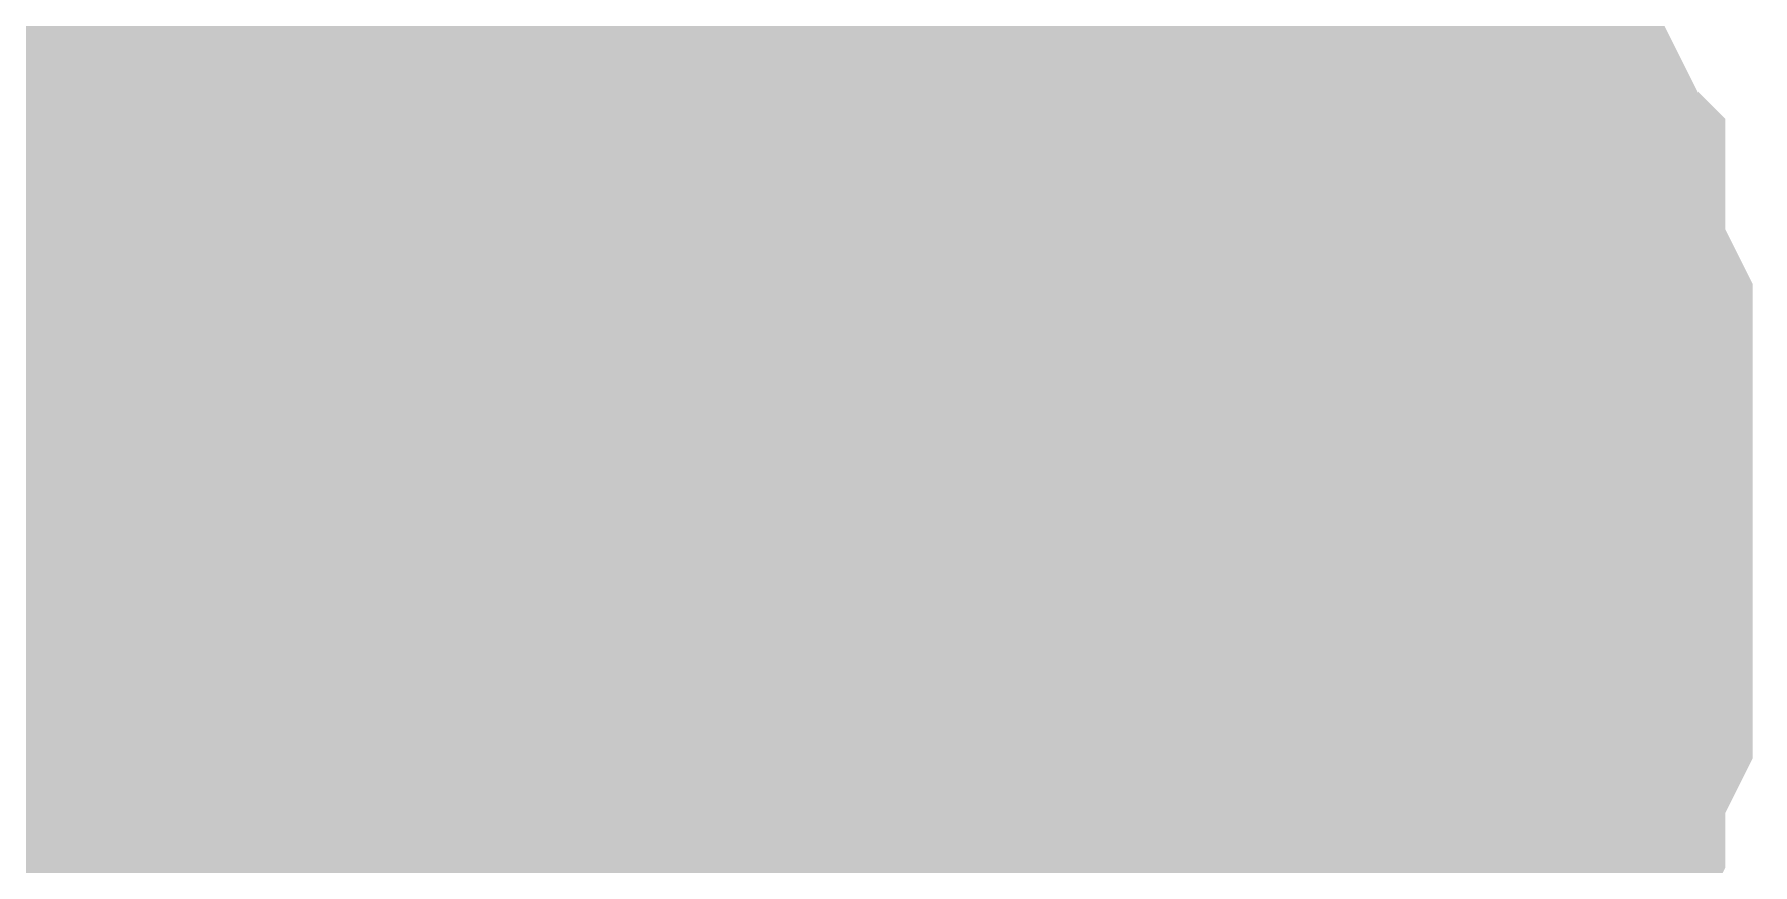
# Model space of a CAD drawing. Header units: inches. Extents: x 0 to 841, y 0 to 594.
# Drawn here: x 234.846 to 235.669, y 564.83 to 565.228 of the extents above; entities that cross this region are included whole.
import ezdxf

# ---------------------------------------------------------------- set-up
doc = ezdxf.new("R2010")
doc.units = ezdxf.units.IN
doc.layers.add('Sheet', color=255, linetype='Continuous')

msp = doc.modelspace()

# ---------------------------------------------------------------- linework, layer by layer
at = {"layer": 'Sheet'}
for points in [[(235.00912, 564.99507, 0.29972, 0.29972, 0), (222.50544, 564.99507, 0.29972, 0.29972, 0), (210.00176, 564.99507, 0.29972, 0.29972, 0), (197.51114, 564.99507, 0.29972, 0.29972, 0), (197.51114, 569.98601, 0.29972, 0.29972, 0)], [(235.00912, 569.08451, 0.29972, 0.29972, 0), (235.00912, 564.99507, 0.29972, 0.29972, 0)], [(235.30963, 565.38703, 0.29972, 0.29972, 0), (235.33576, 565.37397, 0.29972, 0.29972, 0), (235.34882, 565.3609, 0.29972, 0.29972, 0), (235.36189, 565.34784, 0.29972, 0.29972, 0), (235.38802, 565.33477, 0.29972, 0.29972, 0), (235.40108, 565.30864, 0.29972, 0.29972, 0), (235.41415, 565.29558, 0.29972, 0.29972, 0), (235.42722, 565.26944, 0.29972, 0.29972, 0), (235.44028, 565.25638, 0.29972, 0.29972, 0), (235.45335, 565.23025, 0.29972, 0.29972, 0), (235.46641, 565.20412, 0.29972, 0.29972, 0), (235.47948, 565.19105, 0.29972, 0.29972, 0), (235.49254, 565.16492, 0.29972, 0.29972, 0), (235.49254, 565.13879, 0.29972, 0.29972, 0), (235.50561, 565.12573, 0.29972, 0.29972, 0), (235.50561, 565.0996, 0.29972, 0.29972, 0), (235.51867, 565.07347, 0.29972, 0.29972, 0), (235.51867, 565.04733, 0.29972, 0.29972, 0), (235.51867, 565.0212, 0.29972, 0.29972, 0), (235.51867, 564.99507, 0.29972, 0.29972, 0)], [(235.30963, 565.38703, 0.29972, 0.29972, 0), (235.33576, 565.37397, 0.29972, 0.29972, 0), (235.34882, 565.3609, 0.29972, 0.29972, 0), (235.36189, 565.34784, 0.29972, 0.29972, 0), (235.38802, 565.33477, 0.29972, 0.29972, 0), (235.40108, 565.30864, 0.29972, 0.29972, 0), (235.41415, 565.29558, 0.29972, 0.29972, 0), (235.42722, 565.26944, 0.29972, 0.29972, 0), (235.44028, 565.25638, 0.29972, 0.29972, 0), (235.45335, 565.23025, 0.29972, 0.29972, 0), (235.46641, 565.20412, 0.29972, 0.29972, 0), (235.47948, 565.19105, 0.29972, 0.29972, 0), (235.49254, 565.16492, 0.29972, 0.29972, 0), (235.49254, 565.13879, 0.29972, 0.29972, 0), (235.50561, 565.12573, 0.29972, 0.29972, 0), (235.50561, 565.0996, 0.29972, 0.29972, 0), (235.51867, 565.07347, 0.29972, 0.29972, 0), (235.51867, 565.04733, 0.29972, 0.29972, 0), (235.51867, 565.0212, 0.29972, 0.29972, 0), (235.51867, 564.99507, 0.29972, 0.29972, 0)], [(235.30963, 565.38703, 0.29972, 0.29972, 0), (235.33576, 565.37397, 0.29972, 0.29972, 0), (235.34882, 565.3609, 0.29972, 0.29972, 0), (235.36189, 565.34784, 0.29972, 0.29972, 0), (235.38802, 565.33477, 0.29972, 0.29972, 0), (235.40108, 565.30864, 0.29972, 0.29972, 0), (235.41415, 565.29558, 0.29972, 0.29972, 0), (235.42722, 565.26944, 0.29972, 0.29972, 0), (235.44028, 565.25638, 0.29972, 0.29972, 0), (235.45335, 565.23025, 0.29972, 0.29972, 0), (235.46641, 565.20412, 0.29972, 0.29972, 0), (235.47948, 565.19105, 0.29972, 0.29972, 0), (235.49254, 565.16492, 0.29972, 0.29972, 0), (235.49254, 565.13879, 0.29972, 0.29972, 0), (235.50561, 565.12573, 0.29972, 0.29972, 0), (235.50561, 565.0996, 0.29972, 0.29972, 0), (235.51867, 565.07347, 0.29972, 0.29972, 0), (235.51867, 565.04733, 0.29972, 0.29972, 0), (235.51867, 565.0212, 0.29972, 0.29972, 0), (235.51867, 564.99507, 0.29972, 0.29972, 0)], [(235.30963, 565.38703, 0.29972, 0.29972, 0), (235.33576, 565.37397, 0.29972, 0.29972, 0), (235.34882, 565.3609, 0.29972, 0.29972, 0), (235.36189, 565.34784, 0.29972, 0.29972, 0), (235.38802, 565.33477, 0.29972, 0.29972, 0), (235.40108, 565.30864, 0.29972, 0.29972, 0), (235.41415, 565.29558, 0.29972, 0.29972, 0), (235.42722, 565.26944, 0.29972, 0.29972, 0), (235.44028, 565.25638, 0.29972, 0.29972, 0), (235.45335, 565.23025, 0.29972, 0.29972, 0), (235.46641, 565.20412, 0.29972, 0.29972, 0), (235.47948, 565.19105, 0.29972, 0.29972, 0), (235.49254, 565.16492, 0.29972, 0.29972, 0), (235.49254, 565.13879, 0.29972, 0.29972, 0), (235.50561, 565.12573, 0.29972, 0.29972, 0), (235.50561, 565.0996, 0.29972, 0.29972, 0), (235.51867, 565.07347, 0.29972, 0.29972, 0), (235.51867, 565.04733, 0.29972, 0.29972, 0), (235.51867, 565.0212, 0.29972, 0.29972, 0), (235.51867, 564.99507, 0.29972, 0.29972, 0)], [(235.30963, 565.38703, 0.29972, 0.29972, 0), (235.33576, 565.37397, 0.29972, 0.29972, 0), (235.34882, 565.3609, 0.29972, 0.29972, 0), (235.36189, 565.34784, 0.29972, 0.29972, 0), (235.38802, 565.33477, 0.29972, 0.29972, 0), (235.40108, 565.30864, 0.29972, 0.29972, 0), (235.41415, 565.29558, 0.29972, 0.29972, 0), (235.42722, 565.26944, 0.29972, 0.29972, 0), (235.44028, 565.25638, 0.29972, 0.29972, 0), (235.45335, 565.23025, 0.29972, 0.29972, 0), (235.46641, 565.20412, 0.29972, 0.29972, 0), (235.47948, 565.19105, 0.29972, 0.29972, 0), (235.49254, 565.16492, 0.29972, 0.29972, 0), (235.49254, 565.13879, 0.29972, 0.29972, 0), (235.50561, 565.12573, 0.29972, 0.29972, 0), (235.50561, 565.0996, 0.29972, 0.29972, 0), (235.51867, 565.07347, 0.29972, 0.29972, 0), (235.51867, 565.04733, 0.29972, 0.29972, 0), (235.51867, 565.0212, 0.29972, 0.29972, 0), (235.51867, 564.99507, 0.29972, 0.29972, 0)], [(235.30963, 565.38703, 0.29972, 0.29972, 0), (235.33576, 565.37397, 0.29972, 0.29972, 0), (235.34882, 565.3609, 0.29972, 0.29972, 0), (235.36189, 565.34784, 0.29972, 0.29972, 0), (235.38802, 565.33477, 0.29972, 0.29972, 0), (235.40108, 565.30864, 0.29972, 0.29972, 0), (235.41415, 565.29558, 0.29972, 0.29972, 0), (235.42722, 565.26944, 0.29972, 0.29972, 0), (235.44028, 565.25638, 0.29972, 0.29972, 0), (235.45335, 565.23025, 0.29972, 0.29972, 0), (235.46641, 565.20412, 0.29972, 0.29972, 0), (235.47948, 565.19105, 0.29972, 0.29972, 0), (235.49254, 565.16492, 0.29972, 0.29972, 0), (235.49254, 565.13879, 0.29972, 0.29972, 0), (235.50561, 565.12573, 0.29972, 0.29972, 0), (235.50561, 565.0996, 0.29972, 0.29972, 0), (235.51867, 565.07347, 0.29972, 0.29972, 0), (235.51867, 565.04733, 0.29972, 0.29972, 0), (235.51867, 565.0212, 0.29972, 0.29972, 0), (235.51867, 564.99507, 0.29972, 0.29972, 0)], [(235.30963, 565.38703, 0.29972, 0.29972, 0), (235.33576, 565.37397, 0.29972, 0.29972, 0), (235.34882, 565.3609, 0.29972, 0.29972, 0), (235.36189, 565.34784, 0.29972, 0.29972, 0), (235.38802, 565.33477, 0.29972, 0.29972, 0), (235.40108, 565.30864, 0.29972, 0.29972, 0), (235.41415, 565.29558, 0.29972, 0.29972, 0), (235.42722, 565.26944, 0.29972, 0.29972, 0), (235.44028, 565.25638, 0.29972, 0.29972, 0), (235.45335, 565.23025, 0.29972, 0.29972, 0), (235.46641, 565.20412, 0.29972, 0.29972, 0), (235.47948, 565.19105, 0.29972, 0.29972, 0), (235.49254, 565.16492, 0.29972, 0.29972, 0), (235.49254, 565.13879, 0.29972, 0.29972, 0), (235.50561, 565.12573, 0.29972, 0.29972, 0), (235.50561, 565.0996, 0.29972, 0.29972, 0), (235.51867, 565.07347, 0.29972, 0.29972, 0), (235.51867, 565.04733, 0.29972, 0.29972, 0), (235.51867, 565.0212, 0.29972, 0.29972, 0), (235.51867, 564.99507, 0.29972, 0.29972, 0)], [(235.41415, 565.29558, 0.09906, 0.09906, 0), (235.42722, 565.26944, 0.09906, 0.09906, 0), (235.44028, 565.25638, 0.09906, 0.09906, 0), (235.45335, 565.23025, 0.09906, 0.09906, 0), (235.46641, 565.20412, 0.09906, 0.09906, 0), (235.47948, 565.19105, 0.09906, 0.09906, 0), (235.49254, 565.16492, 0.09906, 0.09906, 0), (235.49254, 565.13879, 0.09906, 0.09906, 0), (235.50561, 565.12573, 0.09906, 0.09906, 0), (235.50561, 565.0996, 0.09906, 0.09906, 0), (235.51867, 565.07347, 0.09906, 0.09906, 0), (235.51867, 565.04733, 0.09906, 0.09906, 0), (235.51867, 565.0212, 0.09906, 0.09906, 0), (235.51867, 564.99507, 0.09906, 0.09906, 0)], [(235.41415, 565.29558, 0.09906, 0.09906, 0), (235.42722, 565.26944, 0.09906, 0.09906, 0), (235.44028, 565.25638, 0.09906, 0.09906, 0), (235.45335, 565.23025, 0.09906, 0.09906, 0), (235.46641, 565.20412, 0.09906, 0.09906, 0), (235.47948, 565.19105, 0.09906, 0.09906, 0), (235.49254, 565.16492, 0.09906, 0.09906, 0), (235.49254, 565.13879, 0.09906, 0.09906, 0), (235.50561, 565.12573, 0.09906, 0.09906, 0), (235.50561, 565.0996, 0.09906, 0.09906, 0), (235.51867, 565.07347, 0.09906, 0.09906, 0), (235.51867, 565.04733, 0.09906, 0.09906, 0), (235.51867, 565.0212, 0.09906, 0.09906, 0), (235.51867, 564.99507, 0.09906, 0.09906, 0)], [(235.41415, 565.29558, 0.09906, 0.09906, 0), (235.42722, 565.26944, 0.09906, 0.09906, 0), (235.44028, 565.25638, 0.09906, 0.09906, 0), (235.45335, 565.23025, 0.09906, 0.09906, 0), (235.46641, 565.20412, 0.09906, 0.09906, 0), (235.47948, 565.19105, 0.09906, 0.09906, 0), (235.49254, 565.16492, 0.09906, 0.09906, 0), (235.49254, 565.13879, 0.09906, 0.09906, 0), (235.50561, 565.12573, 0.09906, 0.09906, 0), (235.50561, 565.0996, 0.09906, 0.09906, 0), (235.51867, 565.07347, 0.09906, 0.09906, 0), (235.51867, 565.04733, 0.09906, 0.09906, 0), (235.51867, 565.0212, 0.09906, 0.09906, 0), (235.51867, 564.99507, 0.09906, 0.09906, 0)], [(235.41415, 565.29558, 0.09906, 0.09906, 0), (235.42722, 565.26944, 0.09906, 0.09906, 0), (235.44028, 565.25638, 0.09906, 0.09906, 0), (235.45335, 565.23025, 0.09906, 0.09906, 0), (235.46641, 565.20412, 0.09906, 0.09906, 0), (235.47948, 565.19105, 0.09906, 0.09906, 0), (235.49254, 565.16492, 0.09906, 0.09906, 0), (235.49254, 565.13879, 0.09906, 0.09906, 0), (235.50561, 565.12573, 0.09906, 0.09906, 0), (235.50561, 565.0996, 0.09906, 0.09906, 0), (235.51867, 565.07347, 0.09906, 0.09906, 0), (235.51867, 565.04733, 0.09906, 0.09906, 0), (235.51867, 565.0212, 0.09906, 0.09906, 0), (235.51867, 564.99507, 0.09906, 0.09906, 0)], [(235.41415, 565.29558, 0.09906, 0.09906, 0), (235.42722, 565.26944, 0.09906, 0.09906, 0), (235.44028, 565.25638, 0.09906, 0.09906, 0), (235.45335, 565.23025, 0.09906, 0.09906, 0), (235.46641, 565.20412, 0.09906, 0.09906, 0), (235.47948, 565.19105, 0.09906, 0.09906, 0), (235.49254, 565.16492, 0.09906, 0.09906, 0), (235.49254, 565.13879, 0.09906, 0.09906, 0), (235.50561, 565.12573, 0.09906, 0.09906, 0), (235.50561, 565.0996, 0.09906, 0.09906, 0), (235.51867, 565.07347, 0.09906, 0.09906, 0), (235.51867, 565.04733, 0.09906, 0.09906, 0), (235.51867, 565.0212, 0.09906, 0.09906, 0), (235.51867, 564.99507, 0.09906, 0.09906, 0)], [(235.41415, 565.29558, 0.09906, 0.09906, 0), (235.42722, 565.26944, 0.09906, 0.09906, 0), (235.44028, 565.25638, 0.09906, 0.09906, 0), (235.45335, 565.23025, 0.09906, 0.09906, 0), (235.46641, 565.20412, 0.09906, 0.09906, 0), (235.47948, 565.19105, 0.09906, 0.09906, 0), (235.49254, 565.16492, 0.09906, 0.09906, 0), (235.49254, 565.13879, 0.09906, 0.09906, 0), (235.50561, 565.12573, 0.09906, 0.09906, 0), (235.50561, 565.0996, 0.09906, 0.09906, 0), (235.51867, 565.07347, 0.09906, 0.09906, 0), (235.51867, 565.04733, 0.09906, 0.09906, 0), (235.51867, 565.0212, 0.09906, 0.09906, 0), (235.51867, 564.99507, 0.09906, 0.09906, 0)], [(235.41415, 565.29558, 0.09906, 0.09906, 0), (235.42722, 565.26944, 0.09906, 0.09906, 0), (235.44028, 565.25638, 0.09906, 0.09906, 0), (235.45335, 565.23025, 0.09906, 0.09906, 0), (235.46641, 565.20412, 0.09906, 0.09906, 0), (235.47948, 565.19105, 0.09906, 0.09906, 0), (235.49254, 565.16492, 0.09906, 0.09906, 0), (235.49254, 565.13879, 0.09906, 0.09906, 0), (235.50561, 565.12573, 0.09906, 0.09906, 0), (235.50561, 565.0996, 0.09906, 0.09906, 0), (235.51867, 565.07347, 0.09906, 0.09906, 0), (235.51867, 565.04733, 0.09906, 0.09906, 0), (235.51867, 565.0212, 0.09906, 0.09906, 0), (235.51867, 564.99507, 0.09906, 0.09906, 0)], [(235.00912, 564.99507, 0.29972, 0.29972, 0), (235.00912, 562.44734, 0.29972, 0.29972, 0)], [(235.51867, 564.99507, 0.29972, 0.29972, 0), (235.51867, 564.96894, 0.29972, 0.29972, 0), (235.51867, 564.94281, 0.29972, 0.29972, 0), (235.51867, 564.91668, 0.29972, 0.29972, 0), (235.50561, 564.89055, 0.29972, 0.29972, 0), (235.50561, 564.86442, 0.29972, 0.29972, 0), (235.49254, 564.83829, 0.29972, 0.29972, 0), (235.49254, 564.81216, 0.29972, 0.29972, 0), (235.47948, 564.79909, 0.29972, 0.29972, 0), (235.46641, 564.77296, 0.29972, 0.29972, 0), (235.45335, 564.74683, 0.29972, 0.29972, 0), (235.44028, 564.73377, 0.29972, 0.29972, 0), (235.42722, 564.70764, 0.29972, 0.29972, 0), (235.41415, 564.68151, 0.29972, 0.29972, 0), (235.40108, 564.66844, 0.29972, 0.29972, 0)], [(235.51867, 564.99507, 0.29972, 0.29972, 0), (235.51867, 564.96894, 0.29972, 0.29972, 0), (235.51867, 564.94281, 0.29972, 0.29972, 0), (235.51867, 564.91668, 0.29972, 0.29972, 0), (235.50561, 564.89055, 0.29972, 0.29972, 0), (235.50561, 564.86442, 0.29972, 0.29972, 0), (235.49254, 564.83829, 0.29972, 0.29972, 0), (235.49254, 564.81216, 0.29972, 0.29972, 0), (235.47948, 564.79909, 0.29972, 0.29972, 0), (235.46641, 564.77296, 0.29972, 0.29972, 0), (235.45335, 564.74683, 0.29972, 0.29972, 0), (235.44028, 564.73377, 0.29972, 0.29972, 0), (235.42722, 564.70764, 0.29972, 0.29972, 0), (235.41415, 564.68151, 0.29972, 0.29972, 0), (235.40108, 564.66844, 0.29972, 0.29972, 0)], [(235.51867, 564.99507, 0.29972, 0.29972, 0), (235.51867, 564.96894, 0.29972, 0.29972, 0), (235.51867, 564.94281, 0.29972, 0.29972, 0), (235.51867, 564.91668, 0.29972, 0.29972, 0), (235.50561, 564.89055, 0.29972, 0.29972, 0), (235.50561, 564.86442, 0.29972, 0.29972, 0), (235.49254, 564.83829, 0.29972, 0.29972, 0), (235.49254, 564.81216, 0.29972, 0.29972, 0), (235.47948, 564.79909, 0.29972, 0.29972, 0), (235.46641, 564.77296, 0.29972, 0.29972, 0), (235.45335, 564.74683, 0.29972, 0.29972, 0), (235.44028, 564.73377, 0.29972, 0.29972, 0), (235.42722, 564.70764, 0.29972, 0.29972, 0), (235.41415, 564.68151, 0.29972, 0.29972, 0), (235.40108, 564.66844, 0.29972, 0.29972, 0)], [(235.51867, 564.99507, 0.29972, 0.29972, 0), (235.51867, 564.96894, 0.29972, 0.29972, 0), (235.51867, 564.94281, 0.29972, 0.29972, 0), (235.51867, 564.91668, 0.29972, 0.29972, 0), (235.50561, 564.89055, 0.29972, 0.29972, 0), (235.50561, 564.86442, 0.29972, 0.29972, 0), (235.49254, 564.83829, 0.29972, 0.29972, 0), (235.49254, 564.81216, 0.29972, 0.29972, 0), (235.47948, 564.79909, 0.29972, 0.29972, 0), (235.46641, 564.77296, 0.29972, 0.29972, 0), (235.45335, 564.74683, 0.29972, 0.29972, 0), (235.44028, 564.73377, 0.29972, 0.29972, 0), (235.42722, 564.70764, 0.29972, 0.29972, 0), (235.41415, 564.68151, 0.29972, 0.29972, 0), (235.40108, 564.66844, 0.29972, 0.29972, 0)], [(235.51867, 564.99507, 0.29972, 0.29972, 0), (235.51867, 564.96894, 0.29972, 0.29972, 0), (235.51867, 564.94281, 0.29972, 0.29972, 0), (235.51867, 564.91668, 0.29972, 0.29972, 0), (235.50561, 564.89055, 0.29972, 0.29972, 0), (235.50561, 564.86442, 0.29972, 0.29972, 0), (235.49254, 564.83829, 0.29972, 0.29972, 0), (235.49254, 564.81216, 0.29972, 0.29972, 0), (235.47948, 564.79909, 0.29972, 0.29972, 0), (235.46641, 564.77296, 0.29972, 0.29972, 0), (235.45335, 564.74683, 0.29972, 0.29972, 0), (235.44028, 564.73377, 0.29972, 0.29972, 0), (235.42722, 564.70764, 0.29972, 0.29972, 0), (235.41415, 564.68151, 0.29972, 0.29972, 0), (235.40108, 564.66844, 0.29972, 0.29972, 0)], [(235.51867, 564.99507, 0.29972, 0.29972, 0), (235.51867, 564.96894, 0.29972, 0.29972, 0), (235.51867, 564.94281, 0.29972, 0.29972, 0), (235.51867, 564.91668, 0.29972, 0.29972, 0), (235.50561, 564.89055, 0.29972, 0.29972, 0), (235.50561, 564.86442, 0.29972, 0.29972, 0), (235.49254, 564.83829, 0.29972, 0.29972, 0), (235.49254, 564.81216, 0.29972, 0.29972, 0), (235.47948, 564.79909, 0.29972, 0.29972, 0), (235.46641, 564.77296, 0.29972, 0.29972, 0), (235.45335, 564.74683, 0.29972, 0.29972, 0), (235.44028, 564.73377, 0.29972, 0.29972, 0), (235.42722, 564.70764, 0.29972, 0.29972, 0), (235.41415, 564.68151, 0.29972, 0.29972, 0), (235.40108, 564.66844, 0.29972, 0.29972, 0)], [(235.51867, 564.99507, 0.29972, 0.29972, 0), (235.51867, 564.96894, 0.29972, 0.29972, 0), (235.51867, 564.94281, 0.29972, 0.29972, 0), (235.51867, 564.91668, 0.29972, 0.29972, 0), (235.50561, 564.89055, 0.29972, 0.29972, 0), (235.50561, 564.86442, 0.29972, 0.29972, 0), (235.49254, 564.83829, 0.29972, 0.29972, 0), (235.49254, 564.81216, 0.29972, 0.29972, 0), (235.47948, 564.79909, 0.29972, 0.29972, 0), (235.46641, 564.77296, 0.29972, 0.29972, 0), (235.45335, 564.74683, 0.29972, 0.29972, 0), (235.44028, 564.73377, 0.29972, 0.29972, 0), (235.42722, 564.70764, 0.29972, 0.29972, 0), (235.41415, 564.68151, 0.29972, 0.29972, 0), (235.40108, 564.66844, 0.29972, 0.29972, 0)], [(235.51867, 564.99507, 0.29972, 0.29972, 0), (235.51867, 564.99507, 0.29972, 0.29972, 0), (235.51867, 564.99507, 0.29972, 0.29972, 0), (235.51867, 564.99507, 0.29972, 0.29972, 0), (235.51867, 564.99507, 0.29972, 0.29972, 0), (235.51867, 564.99507, 0.29972, 0.29972, 0), (235.51867, 564.99507, 0.29972, 0.29972, 0), (235.51867, 564.99507, 0.29972, 0.29972, 0), (235.51867, 564.99507, 0.29972, 0.29972, 0), (235.51867, 564.99507, 0.29972, 0.29972, 0), (235.51867, 564.99507, 0.29972, 0.29972, 0), (235.51867, 564.99507, 0.29972, 0.29972, 0), (235.51867, 564.99507, 0.29972, 0.29972, 0), (235.51867, 564.99507, 0.29972, 0.29972, 0), (235.51867, 564.99507, 0.29972, 0.29972, 0), (235.51867, 564.99507, 0.29972, 0.29972, 0), (235.51867, 564.99507, 0.29972, 0.29972, 0), (235.51867, 564.99507, 0.29972, 0.29972, 0), (235.51867, 564.99507, 0.29972, 0.29972, 0), (235.51867, 564.99507, 0.29972, 0.29972, 0), (235.51867, 564.99507, 0.29972, 0.29972, 0), (235.51867, 564.99507, 0.29972, 0.29972, 0), (235.51867, 564.99507, 0.29972, 0.29972, 0), (235.51867, 564.99507, 0.29972, 0.29972, 0), (235.51867, 564.99507, 0.29972, 0.29972, 0), (235.51867, 564.99507, 0.29972, 0.29972, 0), (235.51867, 564.99507, 0.29972, 0.29972, 0), (235.51867, 564.99507, 0.29972, 0.29972, 0), (235.51867, 564.99507, 0.29972, 0.29972, 0), (235.51867, 564.99507, 0.29972, 0.29972, 0), (235.51867, 564.99507, 0.29972, 0.29972, 0), (235.51867, 564.99507, 0.29972, 0.29972, 0), (235.51867, 564.99507, 0.29972, 0.29972, 0)], [(235.51867, 564.99507, 0.29972, 0.29972, 0), (235.51867, 564.99507, 0.29972, 0.29972, 0)], [(235.51867, 564.99507, 0.29972, 0.29972, 0), (235.51867, 564.99507, 0.29972, 0.29972, 0), (235.51867, 564.99507, 0.29972, 0.29972, 0), (235.51867, 564.99507, 0.29972, 0.29972, 0), (235.51867, 564.99507, 0.29972, 0.29972, 0), (235.51867, 564.99507, 0.29972, 0.29972, 0), (235.51867, 564.99507, 0.29972, 0.29972, 0), (235.51867, 564.99507, 0.29972, 0.29972, 0), (235.51867, 564.99507, 0.29972, 0.29972, 0), (235.51867, 564.99507, 0.29972, 0.29972, 0), (235.51867, 564.99507, 0.29972, 0.29972, 0), (235.51867, 564.99507, 0.29972, 0.29972, 0), (235.51867, 564.99507, 0.29972, 0.29972, 0), (235.51867, 564.99507, 0.29972, 0.29972, 0), (235.51867, 564.99507, 0.29972, 0.29972, 0), (235.51867, 564.99507, 0.29972, 0.29972, 0), (235.51867, 564.99507, 0.29972, 0.29972, 0), (235.51867, 564.99507, 0.29972, 0.29972, 0), (235.51867, 564.99507, 0.29972, 0.29972, 0), (235.51867, 564.99507, 0.29972, 0.29972, 0), (235.51867, 564.99507, 0.29972, 0.29972, 0), (235.51867, 564.99507, 0.29972, 0.29972, 0), (235.51867, 564.99507, 0.29972, 0.29972, 0), (235.51867, 564.99507, 0.29972, 0.29972, 0), (235.51867, 564.99507, 0.29972, 0.29972, 0), (235.51867, 564.99507, 0.29972, 0.29972, 0), (235.51867, 564.99507, 0.29972, 0.29972, 0), (235.51867, 564.99507, 0.29972, 0.29972, 0), (235.51867, 564.99507, 0.29972, 0.29972, 0), (235.51867, 564.99507, 0.29972, 0.29972, 0), (235.51867, 564.99507, 0.29972, 0.29972, 0), (235.51867, 564.99507, 0.29972, 0.29972, 0), (235.51867, 564.99507, 0.29972, 0.29972, 0)], [(235.51867, 564.99507, 0.29972, 0.29972, 0), (235.51867, 564.99507, 0.29972, 0.29972, 0)], [(235.51867, 564.99507, 0.29972, 0.29972, 0), (235.51867, 564.99507, 0.29972, 0.29972, 0), (235.51867, 564.99507, 0.29972, 0.29972, 0), (235.51867, 564.99507, 0.29972, 0.29972, 0), (235.51867, 564.99507, 0.29972, 0.29972, 0), (235.51867, 564.99507, 0.29972, 0.29972, 0), (235.51867, 564.99507, 0.29972, 0.29972, 0), (235.51867, 564.99507, 0.29972, 0.29972, 0), (235.51867, 564.99507, 0.29972, 0.29972, 0), (235.51867, 564.99507, 0.29972, 0.29972, 0), (235.51867, 564.99507, 0.29972, 0.29972, 0), (235.51867, 564.99507, 0.29972, 0.29972, 0), (235.51867, 564.99507, 0.29972, 0.29972, 0), (235.51867, 564.99507, 0.29972, 0.29972, 0), (235.51867, 564.99507, 0.29972, 0.29972, 0), (235.51867, 564.99507, 0.29972, 0.29972, 0), (235.51867, 564.99507, 0.29972, 0.29972, 0), (235.51867, 564.99507, 0.29972, 0.29972, 0), (235.51867, 564.99507, 0.29972, 0.29972, 0), (235.51867, 564.99507, 0.29972, 0.29972, 0), (235.51867, 564.99507, 0.29972, 0.29972, 0), (235.51867, 564.99507, 0.29972, 0.29972, 0), (235.51867, 564.99507, 0.29972, 0.29972, 0), (235.51867, 564.99507, 0.29972, 0.29972, 0), (235.51867, 564.99507, 0.29972, 0.29972, 0), (235.51867, 564.99507, 0.29972, 0.29972, 0), (235.51867, 564.99507, 0.29972, 0.29972, 0), (235.51867, 564.99507, 0.29972, 0.29972, 0), (235.51867, 564.99507, 0.29972, 0.29972, 0), (235.51867, 564.99507, 0.29972, 0.29972, 0), (235.51867, 564.99507, 0.29972, 0.29972, 0), (235.51867, 564.99507, 0.29972, 0.29972, 0), (235.51867, 564.99507, 0.29972, 0.29972, 0)], [(235.51867, 564.99507, 0.29972, 0.29972, 0), (235.51867, 564.99507, 0.29972, 0.29972, 0)], [(235.51867, 564.99507, 0.29972, 0.29972, 0), (235.51867, 564.99507, 0.29972, 0.29972, 0), (235.51867, 564.99507, 0.29972, 0.29972, 0), (235.51867, 564.99507, 0.29972, 0.29972, 0), (235.51867, 564.99507, 0.29972, 0.29972, 0), (235.51867, 564.99507, 0.29972, 0.29972, 0), (235.51867, 564.99507, 0.29972, 0.29972, 0), (235.51867, 564.99507, 0.29972, 0.29972, 0), (235.51867, 564.99507, 0.29972, 0.29972, 0), (235.51867, 564.99507, 0.29972, 0.29972, 0), (235.51867, 564.99507, 0.29972, 0.29972, 0), (235.51867, 564.99507, 0.29972, 0.29972, 0), (235.51867, 564.99507, 0.29972, 0.29972, 0), (235.51867, 564.99507, 0.29972, 0.29972, 0), (235.51867, 564.99507, 0.29972, 0.29972, 0), (235.51867, 564.99507, 0.29972, 0.29972, 0), (235.51867, 564.99507, 0.29972, 0.29972, 0), (235.51867, 564.99507, 0.29972, 0.29972, 0), (235.51867, 564.99507, 0.29972, 0.29972, 0), (235.51867, 564.99507, 0.29972, 0.29972, 0), (235.51867, 564.99507, 0.29972, 0.29972, 0), (235.51867, 564.99507, 0.29972, 0.29972, 0), (235.51867, 564.99507, 0.29972, 0.29972, 0), (235.51867, 564.99507, 0.29972, 0.29972, 0), (235.51867, 564.99507, 0.29972, 0.29972, 0), (235.51867, 564.99507, 0.29972, 0.29972, 0), (235.51867, 564.99507, 0.29972, 0.29972, 0), (235.51867, 564.99507, 0.29972, 0.29972, 0), (235.51867, 564.99507, 0.29972, 0.29972, 0), (235.51867, 564.99507, 0.29972, 0.29972, 0), (235.51867, 564.99507, 0.29972, 0.29972, 0), (235.51867, 564.99507, 0.29972, 0.29972, 0), (235.51867, 564.99507, 0.29972, 0.29972, 0)], [(235.51867, 564.99507, 0.29972, 0.29972, 0), (235.51867, 564.99507, 0.29972, 0.29972, 0)], [(235.51867, 564.99507, 0.29972, 0.29972, 0), (235.51867, 564.99507, 0.29972, 0.29972, 0), (235.51867, 564.99507, 0.29972, 0.29972, 0), (235.51867, 564.99507, 0.29972, 0.29972, 0), (235.51867, 564.99507, 0.29972, 0.29972, 0), (235.51867, 564.99507, 0.29972, 0.29972, 0), (235.51867, 564.99507, 0.29972, 0.29972, 0), (235.51867, 564.99507, 0.29972, 0.29972, 0), (235.51867, 564.99507, 0.29972, 0.29972, 0), (235.51867, 564.99507, 0.29972, 0.29972, 0), (235.51867, 564.99507, 0.29972, 0.29972, 0), (235.51867, 564.99507, 0.29972, 0.29972, 0), (235.51867, 564.99507, 0.29972, 0.29972, 0), (235.51867, 564.99507, 0.29972, 0.29972, 0), (235.51867, 564.99507, 0.29972, 0.29972, 0), (235.51867, 564.99507, 0.29972, 0.29972, 0), (235.51867, 564.99507, 0.29972, 0.29972, 0), (235.51867, 564.99507, 0.29972, 0.29972, 0), (235.51867, 564.99507, 0.29972, 0.29972, 0), (235.51867, 564.99507, 0.29972, 0.29972, 0), (235.51867, 564.99507, 0.29972, 0.29972, 0), (235.51867, 564.99507, 0.29972, 0.29972, 0), (235.51867, 564.99507, 0.29972, 0.29972, 0), (235.51867, 564.99507, 0.29972, 0.29972, 0), (235.51867, 564.99507, 0.29972, 0.29972, 0), (235.51867, 564.99507, 0.29972, 0.29972, 0), (235.51867, 564.99507, 0.29972, 0.29972, 0), (235.51867, 564.99507, 0.29972, 0.29972, 0), (235.51867, 564.99507, 0.29972, 0.29972, 0), (235.51867, 564.99507, 0.29972, 0.29972, 0), (235.51867, 564.99507, 0.29972, 0.29972, 0), (235.51867, 564.99507, 0.29972, 0.29972, 0), (235.51867, 564.99507, 0.29972, 0.29972, 0)], [(235.51867, 564.99507, 0.29972, 0.29972, 0), (235.51867, 564.99507, 0.29972, 0.29972, 0)], [(235.51867, 564.99507, 0.29972, 0.29972, 0), (235.51867, 564.99507, 0.29972, 0.29972, 0), (235.51867, 564.99507, 0.29972, 0.29972, 0), (235.51867, 564.99507, 0.29972, 0.29972, 0), (235.51867, 564.99507, 0.29972, 0.29972, 0), (235.51867, 564.99507, 0.29972, 0.29972, 0), (235.51867, 564.99507, 0.29972, 0.29972, 0), (235.51867, 564.99507, 0.29972, 0.29972, 0), (235.51867, 564.99507, 0.29972, 0.29972, 0), (235.51867, 564.99507, 0.29972, 0.29972, 0), (235.51867, 564.99507, 0.29972, 0.29972, 0), (235.51867, 564.99507, 0.29972, 0.29972, 0), (235.51867, 564.99507, 0.29972, 0.29972, 0), (235.51867, 564.99507, 0.29972, 0.29972, 0), (235.51867, 564.99507, 0.29972, 0.29972, 0), (235.51867, 564.99507, 0.29972, 0.29972, 0), (235.51867, 564.99507, 0.29972, 0.29972, 0), (235.51867, 564.99507, 0.29972, 0.29972, 0), (235.51867, 564.99507, 0.29972, 0.29972, 0), (235.51867, 564.99507, 0.29972, 0.29972, 0), (235.51867, 564.99507, 0.29972, 0.29972, 0), (235.51867, 564.99507, 0.29972, 0.29972, 0), (235.51867, 564.99507, 0.29972, 0.29972, 0), (235.51867, 564.99507, 0.29972, 0.29972, 0), (235.51867, 564.99507, 0.29972, 0.29972, 0), (235.51867, 564.99507, 0.29972, 0.29972, 0), (235.51867, 564.99507, 0.29972, 0.29972, 0), (235.51867, 564.99507, 0.29972, 0.29972, 0), (235.51867, 564.99507, 0.29972, 0.29972, 0), (235.51867, 564.99507, 0.29972, 0.29972, 0), (235.51867, 564.99507, 0.29972, 0.29972, 0), (235.51867, 564.99507, 0.29972, 0.29972, 0), (235.51867, 564.99507, 0.29972, 0.29972, 0)], [(235.51867, 564.99507, 0.29972, 0.29972, 0), (235.51867, 564.99507, 0.29972, 0.29972, 0)], [(235.51867, 564.99507, 0.29972, 0.29972, 0), (235.51867, 564.99507, 0.29972, 0.29972, 0), (235.51867, 564.99507, 0.29972, 0.29972, 0), (235.51867, 564.99507, 0.29972, 0.29972, 0), (235.51867, 564.99507, 0.29972, 0.29972, 0), (235.51867, 564.99507, 0.29972, 0.29972, 0), (235.51867, 564.99507, 0.29972, 0.29972, 0), (235.51867, 564.99507, 0.29972, 0.29972, 0), (235.51867, 564.99507, 0.29972, 0.29972, 0), (235.51867, 564.99507, 0.29972, 0.29972, 0), (235.51867, 564.99507, 0.29972, 0.29972, 0), (235.51867, 564.99507, 0.29972, 0.29972, 0), (235.51867, 564.99507, 0.29972, 0.29972, 0), (235.51867, 564.99507, 0.29972, 0.29972, 0), (235.51867, 564.99507, 0.29972, 0.29972, 0), (235.51867, 564.99507, 0.29972, 0.29972, 0), (235.51867, 564.99507, 0.29972, 0.29972, 0), (235.51867, 564.99507, 0.29972, 0.29972, 0), (235.51867, 564.99507, 0.29972, 0.29972, 0), (235.51867, 564.99507, 0.29972, 0.29972, 0), (235.51867, 564.99507, 0.29972, 0.29972, 0), (235.51867, 564.99507, 0.29972, 0.29972, 0), (235.51867, 564.99507, 0.29972, 0.29972, 0), (235.51867, 564.99507, 0.29972, 0.29972, 0), (235.51867, 564.99507, 0.29972, 0.29972, 0), (235.51867, 564.99507, 0.29972, 0.29972, 0), (235.51867, 564.99507, 0.29972, 0.29972, 0), (235.51867, 564.99507, 0.29972, 0.29972, 0), (235.51867, 564.99507, 0.29972, 0.29972, 0), (235.51867, 564.99507, 0.29972, 0.29972, 0), (235.51867, 564.99507, 0.29972, 0.29972, 0), (235.51867, 564.99507, 0.29972, 0.29972, 0), (235.51867, 564.99507, 0.29972, 0.29972, 0)], [(235.51867, 564.99507, 0.29972, 0.29972, 0), (235.51867, 564.99507, 0.29972, 0.29972, 0)], [(235.51867, 564.99507, 0.09906, 0.09906, 0), (235.51867, 564.96894, 0.09906, 0.09906, 0), (235.51867, 564.94281, 0.09906, 0.09906, 0), (235.51867, 564.91668, 0.09906, 0.09906, 0), (235.50561, 564.89055, 0.09906, 0.09906, 0), (235.50561, 564.86442, 0.09906, 0.09906, 0), (235.49254, 564.83829, 0.09906, 0.09906, 0), (235.49254, 564.81216, 0.09906, 0.09906, 0), (235.47948, 564.79909, 0.09906, 0.09906, 0), (235.46641, 564.77296, 0.09906, 0.09906, 0)], [(235.51867, 564.99507, 0.09906, 0.09906, 0), (235.51867, 564.96894, 0.09906, 0.09906, 0), (235.51867, 564.94281, 0.09906, 0.09906, 0), (235.51867, 564.91668, 0.09906, 0.09906, 0), (235.50561, 564.89055, 0.09906, 0.09906, 0), (235.50561, 564.86442, 0.09906, 0.09906, 0), (235.49254, 564.83829, 0.09906, 0.09906, 0), (235.49254, 564.81216, 0.09906, 0.09906, 0), (235.47948, 564.79909, 0.09906, 0.09906, 0), (235.46641, 564.77296, 0.09906, 0.09906, 0)], [(235.51867, 564.99507, 0.09906, 0.09906, 0), (235.51867, 564.96894, 0.09906, 0.09906, 0), (235.51867, 564.94281, 0.09906, 0.09906, 0), (235.51867, 564.91668, 0.09906, 0.09906, 0), (235.50561, 564.89055, 0.09906, 0.09906, 0), (235.50561, 564.86442, 0.09906, 0.09906, 0), (235.49254, 564.83829, 0.09906, 0.09906, 0), (235.49254, 564.81216, 0.09906, 0.09906, 0), (235.47948, 564.79909, 0.09906, 0.09906, 0), (235.46641, 564.77296, 0.09906, 0.09906, 0)], [(235.51867, 564.99507, 0.09906, 0.09906, 0), (235.51867, 564.96894, 0.09906, 0.09906, 0), (235.51867, 564.94281, 0.09906, 0.09906, 0), (235.51867, 564.91668, 0.09906, 0.09906, 0), (235.50561, 564.89055, 0.09906, 0.09906, 0), (235.50561, 564.86442, 0.09906, 0.09906, 0), (235.49254, 564.83829, 0.09906, 0.09906, 0), (235.49254, 564.81216, 0.09906, 0.09906, 0), (235.47948, 564.79909, 0.09906, 0.09906, 0), (235.46641, 564.77296, 0.09906, 0.09906, 0)], [(235.51867, 564.99507, 0.09906, 0.09906, 0), (235.51867, 564.96894, 0.09906, 0.09906, 0), (235.51867, 564.94281, 0.09906, 0.09906, 0), (235.51867, 564.91668, 0.09906, 0.09906, 0), (235.50561, 564.89055, 0.09906, 0.09906, 0), (235.50561, 564.86442, 0.09906, 0.09906, 0), (235.49254, 564.83829, 0.09906, 0.09906, 0), (235.49254, 564.81216, 0.09906, 0.09906, 0), (235.47948, 564.79909, 0.09906, 0.09906, 0), (235.46641, 564.77296, 0.09906, 0.09906, 0)], [(235.51867, 564.99507, 0.09906, 0.09906, 0), (235.51867, 564.96894, 0.09906, 0.09906, 0), (235.51867, 564.94281, 0.09906, 0.09906, 0), (235.51867, 564.91668, 0.09906, 0.09906, 0), (235.50561, 564.89055, 0.09906, 0.09906, 0), (235.50561, 564.86442, 0.09906, 0.09906, 0), (235.49254, 564.83829, 0.09906, 0.09906, 0), (235.49254, 564.81216, 0.09906, 0.09906, 0), (235.47948, 564.79909, 0.09906, 0.09906, 0), (235.46641, 564.77296, 0.09906, 0.09906, 0)], [(235.51867, 564.99507, 0.09906, 0.09906, 0), (235.51867, 564.96894, 0.09906, 0.09906, 0), (235.51867, 564.94281, 0.09906, 0.09906, 0), (235.51867, 564.91668, 0.09906, 0.09906, 0), (235.50561, 564.89055, 0.09906, 0.09906, 0), (235.50561, 564.86442, 0.09906, 0.09906, 0), (235.49254, 564.83829, 0.09906, 0.09906, 0), (235.49254, 564.81216, 0.09906, 0.09906, 0), (235.47948, 564.79909, 0.09906, 0.09906, 0), (235.46641, 564.77296, 0.09906, 0.09906, 0)], [(235.51867, 564.99507, 0.09906, 0.09906, 0), (235.51867, 564.99507, 0.09906, 0.09906, 0), (235.51867, 564.99507, 0.09906, 0.09906, 0), (235.51867, 564.99507, 0.09906, 0.09906, 0), (235.51867, 564.99507, 0.09906, 0.09906, 0), (235.51867, 564.99507, 0.09906, 0.09906, 0), (235.51867, 564.99507, 0.09906, 0.09906, 0), (235.51867, 564.99507, 0.09906, 0.09906, 0), (235.51867, 564.99507, 0.09906, 0.09906, 0), (235.51867, 564.99507, 0.09906, 0.09906, 0), (235.51867, 564.99507, 0.09906, 0.09906, 0), (235.51867, 564.99507, 0.09906, 0.09906, 0), (235.51867, 564.99507, 0.09906, 0.09906, 0), (235.51867, 564.99507, 0.09906, 0.09906, 0), (235.51867, 564.99507, 0.09906, 0.09906, 0), (235.51867, 564.99507, 0.09906, 0.09906, 0), (235.51867, 564.99507, 0.09906, 0.09906, 0), (235.51867, 564.99507, 0.09906, 0.09906, 0), (235.51867, 564.99507, 0.09906, 0.09906, 0), (235.51867, 564.99507, 0.09906, 0.09906, 0), (235.51867, 564.99507, 0.09906, 0.09906, 0), (235.51867, 564.99507, 0.09906, 0.09906, 0), (235.51867, 564.99507, 0.09906, 0.09906, 0), (235.51867, 564.99507, 0.09906, 0.09906, 0), (235.51867, 564.99507, 0.09906, 0.09906, 0), (235.51867, 564.99507, 0.09906, 0.09906, 0), (235.51867, 564.99507, 0.09906, 0.09906, 0), (235.51867, 564.99507, 0.09906, 0.09906, 0), (235.51867, 564.99507, 0.09906, 0.09906, 0), (235.51867, 564.99507, 0.09906, 0.09906, 0), (235.51867, 564.99507, 0.09906, 0.09906, 0), (235.51867, 564.99507, 0.09906, 0.09906, 0), (235.51867, 564.99507, 0.09906, 0.09906, 0)], [(235.51867, 564.99507, 0.09906, 0.09906, 0), (235.51867, 564.99507, 0.09906, 0.09906, 0)], [(235.51867, 564.99507, 0.09906, 0.09906, 0), (235.51867, 564.99507, 0.09906, 0.09906, 0), (235.51867, 564.99507, 0.09906, 0.09906, 0), (235.51867, 564.99507, 0.09906, 0.09906, 0), (235.51867, 564.99507, 0.09906, 0.09906, 0), (235.51867, 564.99507, 0.09906, 0.09906, 0), (235.51867, 564.99507, 0.09906, 0.09906, 0), (235.51867, 564.99507, 0.09906, 0.09906, 0), (235.51867, 564.99507, 0.09906, 0.09906, 0), (235.51867, 564.99507, 0.09906, 0.09906, 0), (235.51867, 564.99507, 0.09906, 0.09906, 0), (235.51867, 564.99507, 0.09906, 0.09906, 0), (235.51867, 564.99507, 0.09906, 0.09906, 0), (235.51867, 564.99507, 0.09906, 0.09906, 0), (235.51867, 564.99507, 0.09906, 0.09906, 0), (235.51867, 564.99507, 0.09906, 0.09906, 0), (235.51867, 564.99507, 0.09906, 0.09906, 0), (235.51867, 564.99507, 0.09906, 0.09906, 0), (235.51867, 564.99507, 0.09906, 0.09906, 0), (235.51867, 564.99507, 0.09906, 0.09906, 0), (235.51867, 564.99507, 0.09906, 0.09906, 0), (235.51867, 564.99507, 0.09906, 0.09906, 0), (235.51867, 564.99507, 0.09906, 0.09906, 0), (235.51867, 564.99507, 0.09906, 0.09906, 0), (235.51867, 564.99507, 0.09906, 0.09906, 0), (235.51867, 564.99507, 0.09906, 0.09906, 0), (235.51867, 564.99507, 0.09906, 0.09906, 0), (235.51867, 564.99507, 0.09906, 0.09906, 0), (235.51867, 564.99507, 0.09906, 0.09906, 0), (235.51867, 564.99507, 0.09906, 0.09906, 0), (235.51867, 564.99507, 0.09906, 0.09906, 0), (235.51867, 564.99507, 0.09906, 0.09906, 0), (235.51867, 564.99507, 0.09906, 0.09906, 0)], [(235.51867, 564.99507, 0.09906, 0.09906, 0), (235.51867, 564.99507, 0.09906, 0.09906, 0)], [(235.51867, 564.99507, 0.09906, 0.09906, 0), (235.51867, 564.99507, 0.09906, 0.09906, 0), (235.51867, 564.99507, 0.09906, 0.09906, 0), (235.51867, 564.99507, 0.09906, 0.09906, 0), (235.51867, 564.99507, 0.09906, 0.09906, 0), (235.51867, 564.99507, 0.09906, 0.09906, 0), (235.51867, 564.99507, 0.09906, 0.09906, 0), (235.51867, 564.99507, 0.09906, 0.09906, 0), (235.51867, 564.99507, 0.09906, 0.09906, 0), (235.51867, 564.99507, 0.09906, 0.09906, 0), (235.51867, 564.99507, 0.09906, 0.09906, 0), (235.51867, 564.99507, 0.09906, 0.09906, 0), (235.51867, 564.99507, 0.09906, 0.09906, 0), (235.51867, 564.99507, 0.09906, 0.09906, 0), (235.51867, 564.99507, 0.09906, 0.09906, 0), (235.51867, 564.99507, 0.09906, 0.09906, 0), (235.51867, 564.99507, 0.09906, 0.09906, 0), (235.51867, 564.99507, 0.09906, 0.09906, 0), (235.51867, 564.99507, 0.09906, 0.09906, 0), (235.51867, 564.99507, 0.09906, 0.09906, 0), (235.51867, 564.99507, 0.09906, 0.09906, 0), (235.51867, 564.99507, 0.09906, 0.09906, 0), (235.51867, 564.99507, 0.09906, 0.09906, 0), (235.51867, 564.99507, 0.09906, 0.09906, 0), (235.51867, 564.99507, 0.09906, 0.09906, 0), (235.51867, 564.99507, 0.09906, 0.09906, 0), (235.51867, 564.99507, 0.09906, 0.09906, 0), (235.51867, 564.99507, 0.09906, 0.09906, 0), (235.51867, 564.99507, 0.09906, 0.09906, 0), (235.51867, 564.99507, 0.09906, 0.09906, 0), (235.51867, 564.99507, 0.09906, 0.09906, 0), (235.51867, 564.99507, 0.09906, 0.09906, 0), (235.51867, 564.99507, 0.09906, 0.09906, 0)], [(235.51867, 564.99507, 0.09906, 0.09906, 0), (235.51867, 564.99507, 0.09906, 0.09906, 0)], [(235.51867, 564.99507, 0.09906, 0.09906, 0), (235.51867, 564.99507, 0.09906, 0.09906, 0), (235.51867, 564.99507, 0.09906, 0.09906, 0), (235.51867, 564.99507, 0.09906, 0.09906, 0), (235.51867, 564.99507, 0.09906, 0.09906, 0), (235.51867, 564.99507, 0.09906, 0.09906, 0), (235.51867, 564.99507, 0.09906, 0.09906, 0), (235.51867, 564.99507, 0.09906, 0.09906, 0), (235.51867, 564.99507, 0.09906, 0.09906, 0), (235.51867, 564.99507, 0.09906, 0.09906, 0), (235.51867, 564.99507, 0.09906, 0.09906, 0), (235.51867, 564.99507, 0.09906, 0.09906, 0), (235.51867, 564.99507, 0.09906, 0.09906, 0), (235.51867, 564.99507, 0.09906, 0.09906, 0), (235.51867, 564.99507, 0.09906, 0.09906, 0), (235.51867, 564.99507, 0.09906, 0.09906, 0), (235.51867, 564.99507, 0.09906, 0.09906, 0), (235.51867, 564.99507, 0.09906, 0.09906, 0), (235.51867, 564.99507, 0.09906, 0.09906, 0), (235.51867, 564.99507, 0.09906, 0.09906, 0), (235.51867, 564.99507, 0.09906, 0.09906, 0), (235.51867, 564.99507, 0.09906, 0.09906, 0), (235.51867, 564.99507, 0.09906, 0.09906, 0), (235.51867, 564.99507, 0.09906, 0.09906, 0), (235.51867, 564.99507, 0.09906, 0.09906, 0), (235.51867, 564.99507, 0.09906, 0.09906, 0), (235.51867, 564.99507, 0.09906, 0.09906, 0), (235.51867, 564.99507, 0.09906, 0.09906, 0), (235.51867, 564.99507, 0.09906, 0.09906, 0), (235.51867, 564.99507, 0.09906, 0.09906, 0), (235.51867, 564.99507, 0.09906, 0.09906, 0), (235.51867, 564.99507, 0.09906, 0.09906, 0), (235.51867, 564.99507, 0.09906, 0.09906, 0)], [(235.51867, 564.99507, 0.09906, 0.09906, 0), (235.51867, 564.99507, 0.09906, 0.09906, 0)], [(235.51867, 564.99507, 0.09906, 0.09906, 0), (235.51867, 564.99507, 0.09906, 0.09906, 0), (235.51867, 564.99507, 0.09906, 0.09906, 0), (235.51867, 564.99507, 0.09906, 0.09906, 0), (235.51867, 564.99507, 0.09906, 0.09906, 0), (235.51867, 564.99507, 0.09906, 0.09906, 0), (235.51867, 564.99507, 0.09906, 0.09906, 0), (235.51867, 564.99507, 0.09906, 0.09906, 0), (235.51867, 564.99507, 0.09906, 0.09906, 0), (235.51867, 564.99507, 0.09906, 0.09906, 0), (235.51867, 564.99507, 0.09906, 0.09906, 0), (235.51867, 564.99507, 0.09906, 0.09906, 0), (235.51867, 564.99507, 0.09906, 0.09906, 0), (235.51867, 564.99507, 0.09906, 0.09906, 0), (235.51867, 564.99507, 0.09906, 0.09906, 0), (235.51867, 564.99507, 0.09906, 0.09906, 0), (235.51867, 564.99507, 0.09906, 0.09906, 0), (235.51867, 564.99507, 0.09906, 0.09906, 0), (235.51867, 564.99507, 0.09906, 0.09906, 0), (235.51867, 564.99507, 0.09906, 0.09906, 0), (235.51867, 564.99507, 0.09906, 0.09906, 0), (235.51867, 564.99507, 0.09906, 0.09906, 0), (235.51867, 564.99507, 0.09906, 0.09906, 0), (235.51867, 564.99507, 0.09906, 0.09906, 0), (235.51867, 564.99507, 0.09906, 0.09906, 0), (235.51867, 564.99507, 0.09906, 0.09906, 0), (235.51867, 564.99507, 0.09906, 0.09906, 0), (235.51867, 564.99507, 0.09906, 0.09906, 0), (235.51867, 564.99507, 0.09906, 0.09906, 0), (235.51867, 564.99507, 0.09906, 0.09906, 0), (235.51867, 564.99507, 0.09906, 0.09906, 0), (235.51867, 564.99507, 0.09906, 0.09906, 0), (235.51867, 564.99507, 0.09906, 0.09906, 0)], [(235.51867, 564.99507, 0.09906, 0.09906, 0), (235.51867, 564.99507, 0.09906, 0.09906, 0)], [(235.51867, 564.99507, 0.09906, 0.09906, 0), (235.51867, 564.99507, 0.09906, 0.09906, 0), (235.51867, 564.99507, 0.09906, 0.09906, 0), (235.51867, 564.99507, 0.09906, 0.09906, 0), (235.51867, 564.99507, 0.09906, 0.09906, 0), (235.51867, 564.99507, 0.09906, 0.09906, 0), (235.51867, 564.99507, 0.09906, 0.09906, 0), (235.51867, 564.99507, 0.09906, 0.09906, 0), (235.51867, 564.99507, 0.09906, 0.09906, 0), (235.51867, 564.99507, 0.09906, 0.09906, 0), (235.51867, 564.99507, 0.09906, 0.09906, 0), (235.51867, 564.99507, 0.09906, 0.09906, 0), (235.51867, 564.99507, 0.09906, 0.09906, 0), (235.51867, 564.99507, 0.09906, 0.09906, 0), (235.51867, 564.99507, 0.09906, 0.09906, 0), (235.51867, 564.99507, 0.09906, 0.09906, 0), (235.51867, 564.99507, 0.09906, 0.09906, 0), (235.51867, 564.99507, 0.09906, 0.09906, 0), (235.51867, 564.99507, 0.09906, 0.09906, 0), (235.51867, 564.99507, 0.09906, 0.09906, 0), (235.51867, 564.99507, 0.09906, 0.09906, 0), (235.51867, 564.99507, 0.09906, 0.09906, 0), (235.51867, 564.99507, 0.09906, 0.09906, 0), (235.51867, 564.99507, 0.09906, 0.09906, 0), (235.51867, 564.99507, 0.09906, 0.09906, 0), (235.51867, 564.99507, 0.09906, 0.09906, 0), (235.51867, 564.99507, 0.09906, 0.09906, 0), (235.51867, 564.99507, 0.09906, 0.09906, 0), (235.51867, 564.99507, 0.09906, 0.09906, 0), (235.51867, 564.99507, 0.09906, 0.09906, 0), (235.51867, 564.99507, 0.09906, 0.09906, 0), (235.51867, 564.99507, 0.09906, 0.09906, 0), (235.51867, 564.99507, 0.09906, 0.09906, 0)], [(235.51867, 564.99507, 0.09906, 0.09906, 0), (235.51867, 564.99507, 0.09906, 0.09906, 0)], [(235.51867, 564.99507, 0.09906, 0.09906, 0), (235.51867, 564.99507, 0.09906, 0.09906, 0), (235.51867, 564.99507, 0.09906, 0.09906, 0), (235.51867, 564.99507, 0.09906, 0.09906, 0), (235.51867, 564.99507, 0.09906, 0.09906, 0), (235.51867, 564.99507, 0.09906, 0.09906, 0), (235.51867, 564.99507, 0.09906, 0.09906, 0), (235.51867, 564.99507, 0.09906, 0.09906, 0), (235.51867, 564.99507, 0.09906, 0.09906, 0), (235.51867, 564.99507, 0.09906, 0.09906, 0), (235.51867, 564.99507, 0.09906, 0.09906, 0), (235.51867, 564.99507, 0.09906, 0.09906, 0), (235.51867, 564.99507, 0.09906, 0.09906, 0), (235.51867, 564.99507, 0.09906, 0.09906, 0), (235.51867, 564.99507, 0.09906, 0.09906, 0), (235.51867, 564.99507, 0.09906, 0.09906, 0), (235.51867, 564.99507, 0.09906, 0.09906, 0), (235.51867, 564.99507, 0.09906, 0.09906, 0), (235.51867, 564.99507, 0.09906, 0.09906, 0), (235.51867, 564.99507, 0.09906, 0.09906, 0), (235.51867, 564.99507, 0.09906, 0.09906, 0), (235.51867, 564.99507, 0.09906, 0.09906, 0), (235.51867, 564.99507, 0.09906, 0.09906, 0), (235.51867, 564.99507, 0.09906, 0.09906, 0), (235.51867, 564.99507, 0.09906, 0.09906, 0), (235.51867, 564.99507, 0.09906, 0.09906, 0), (235.51867, 564.99507, 0.09906, 0.09906, 0), (235.51867, 564.99507, 0.09906, 0.09906, 0), (235.51867, 564.99507, 0.09906, 0.09906, 0), (235.51867, 564.99507, 0.09906, 0.09906, 0), (235.51867, 564.99507, 0.09906, 0.09906, 0), (235.51867, 564.99507, 0.09906, 0.09906, 0), (235.51867, 564.99507, 0.09906, 0.09906, 0)], [(235.51867, 564.99507, 0.09906, 0.09906, 0), (235.51867, 564.99507, 0.09906, 0.09906, 0)]]:
    msp.add_lwpolyline(points, format="xyseb", dxfattribs=at)
msp.add_lwpolyline([(234.74601, 565.00002, 0.508, 0.508, 1), (235.25401, 565.00002, 0.508, 0.508, 1)], format="xyseb", close=True, dxfattribs=at)

doc.saveas('drawing.dxf')
